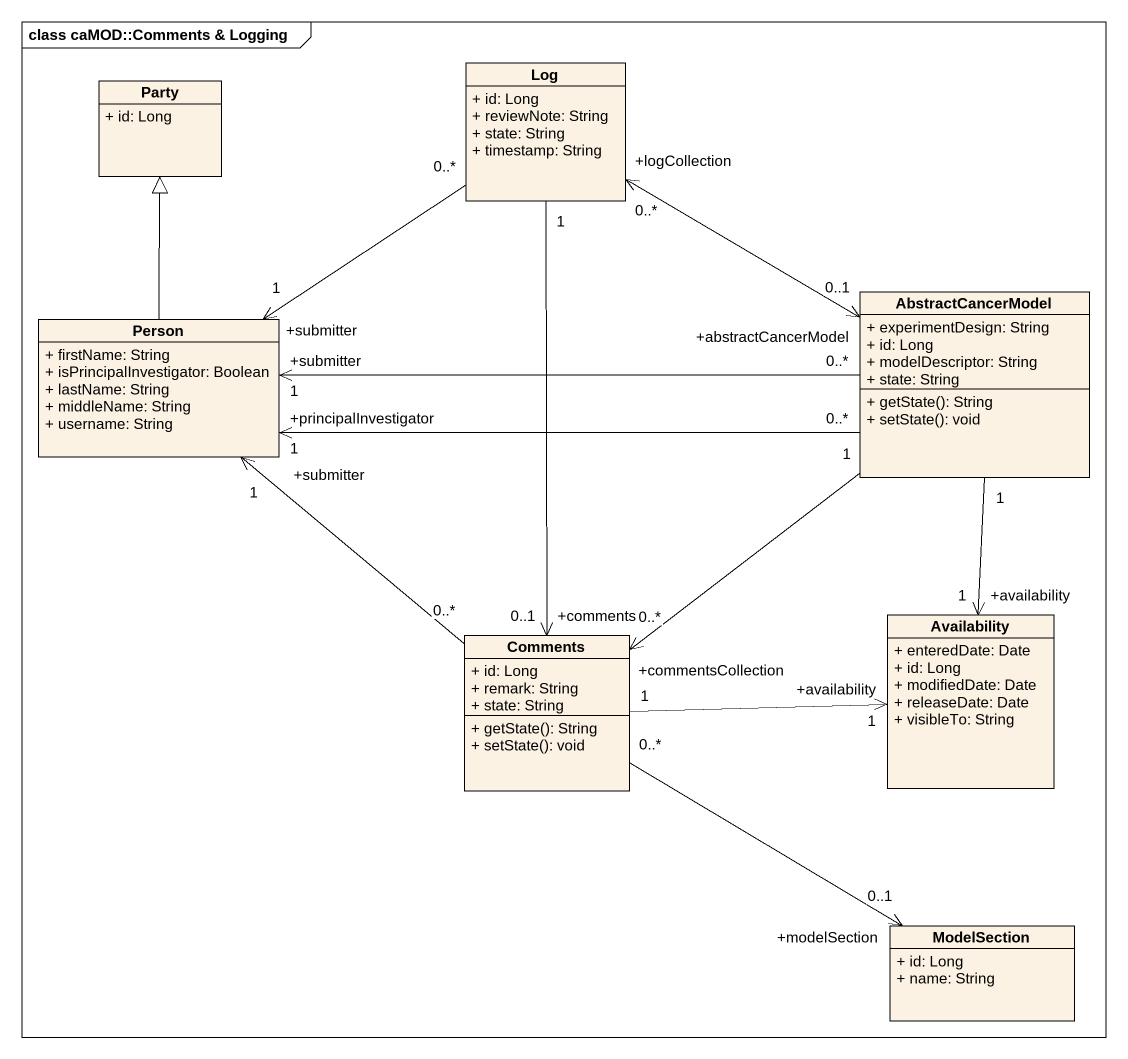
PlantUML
@startuml
mainframe class caMOD::Comments & Logging
hide circle
hide empty members
skinparam classAttributeIconSize 0
class Party {
  + id: Long
}
class Log {
  + id: Long
  + reviewNote: String
  + state: String
  + timestamp: String
}
class AbstractCancerModel {
  + experimentDesign: String
  + id: Long
  + modelDescriptor: String
  + state: String
  + getState(): String
  + setState(): void
}
class "Person" as Person_ {
  + firstName: String
  + isPrincipalInvestigator: Boolean
  + lastName: String
  + middleName: String
  + username: String
}
class Comments {
  + id: Long
  + remark: String
  + state: String
  + getState(): String
  + setState(): void
}
class Availability {
  + enteredDate: Date
  + id: Long
  + modifiedDate: Date
  + releaseDate: Date
  + visibleTo: String
}
class ModelSection {
  + id: Long
  + name: String
}
Log "+logCollection\n0..*" <-right-> "+abstractCancerModel\n0..1" AbstractCancerModel
Log "0..*" --> "+submitter\n1" Person_
Log "1" --> "+comments\n0..1" Comments
AbstractCancerModel "0..*" -left-> "+submitter\n1" Person_
AbstractCancerModel "0..*" -left-> "+principalInvestigator\n1" Person_
Person_ -up-|> Party
Comments "+commentsCollection\n0..*" <-up- "1" AbstractCancerModel
Comments "0..*" -up-> "+submitter\n1" Person_
Comments "1" -right-> "+availability\n1" Availability
Comments "0..*" -right-> "+modelSection\n0..1" ModelSection
Availability "+availability\n1" <-up- "1" AbstractCancerModel
@enduml
